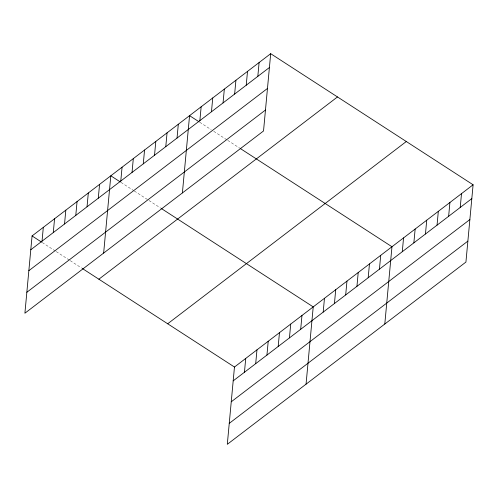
<?xml version="1.0" encoding="UTF-8"?>
<svg xmlns="http://www.w3.org/2000/svg" width="498" height="498" viewBox="0 0 498 498"><rect width="100%" height="100%" fill="white"/><g stroke="black" fill="none" stroke-linecap="round" stroke-linejoin="round"><path stroke-width="0.37" stroke-dasharray="2.49 1.87" d="M199.742 122.247L211.189 129.661M213.735 131.31L227.094 139.963M227.729 140.374L239.818 148.205M120.995 182.386L133.719 190.628M134.354 191.039L148.348 200.103M148.983 200.52L160.431 207.934M42.249 242.532L55.608 251.185M56.243 251.596L69.602 260.249M70.237 260.659L81.684 268.08"/><path stroke-width="0.75" d="M270.694 53.684L32.071 235.94L24.9 313.217L263.529 130.968L270.694 53.684L473.1 184.783L465.929 262.06L227.306 444.316L234.471 367.032L473.1 184.783M42.037 241.169L43.32 227.349M53.286 232.578L54.568 218.759M64.535 223.988L65.817 210.162M75.783 215.397L77.066 201.572M87.032 206.801L88.314 192.981M98.287 198.21L99.569 184.391M103.646 253.077L110.817 175.8L120.36 181.975M120.784 181.029L122.066 167.204M132.032 172.433L133.315 158.613M143.281 163.842L144.563 150.023M154.529 155.252L155.812 141.432M165.778 146.661L167.06 132.835M177.033 138.071L178.315 124.245M182.393 192.931L189.564 115.654L199.107 121.836M199.872 120.622L201.155 106.802M211.463 111.77L212.746 97.95M223.054 102.918L224.33 89.098M234.639 94.066L235.921 80.246M246.23 85.214L247.512 71.395M257.821 76.362L259.103 62.543M244.443 372.267L245.726 358.442M255.692 363.671L256.974 349.851M266.94 355.08L268.223 341.261M278.189 346.49L279.471 332.664M289.438 337.899L290.72 324.074M300.686 329.303L301.969 315.483M306.052 384.17L313.223 306.893L161.072 208.345M323.19 312.122L324.472 298.302M334.438 303.531L335.72 289.705M345.687 294.934L346.969 281.115M356.935 286.344L358.218 272.524M368.184 277.753L369.466 263.934M379.432 269.163L380.715 255.337M384.798 324.024L391.97 246.747L240.453 148.616M402.278 251.714L403.561 237.895M413.863 242.862L415.145 229.043M425.454 234.01L426.736 220.191M437.045 225.158L438.327 211.339M448.636 216.306L449.918 202.487M460.227 207.454L461.509 193.635M30.789 249.766L269.412 67.51M28.847 270.7L267.47 88.451M26.842 292.276L265.471 110.027M98.865 279.204L337.488 96.948M167.683 323.775L406.306 141.519M233.189 380.858L471.818 198.602M231.246 401.799L469.875 219.543M229.248 423.375L467.871 241.119M32.071 235.94L41.608 242.121M82.326 268.49L234.471 367.032"/></g></svg>
